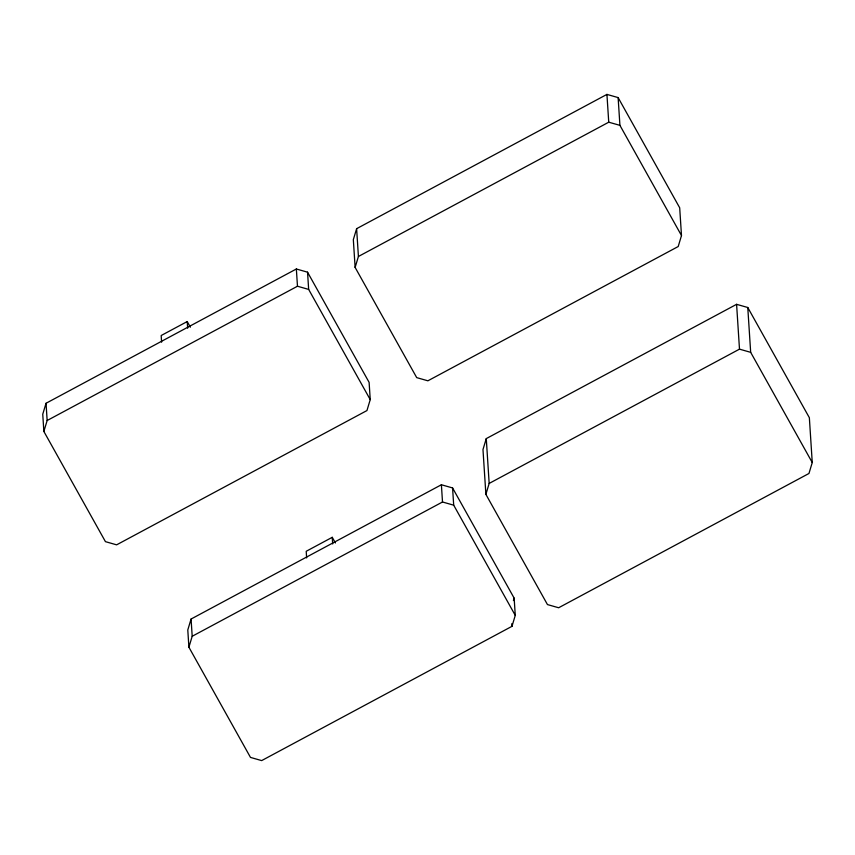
<?xml version="1.0" encoding="UTF-8"?>
<svg xmlns="http://www.w3.org/2000/svg" width="855" height="855" viewBox="0 0 855 855"><rect width="100%" height="100%" fill="white"/><g stroke="black" fill="none" stroke-linecap="round" stroke-linejoin="round"><path stroke-width="1.28" d="M681.488 235.542L678.207 246.529L427.885 380.806L416.706 377.621L355.124 267.423L353.329 239.624L356.621 228.68L606.932 94.403L618.122 97.588L679.693 207.786L681.488 235.542L619.918 125.343L618.122 97.588M46.042 403.271L42.75 414.215L43.861 431.454L105.443 541.653L116.622 544.838L366.945 410.56L370.236 399.616L369.114 382.377L307.543 272.179L296.354 268.994L46.042 403.271L47.153 420.51L43.861 431.454M191.071 619.031L187.79 629.975L188.902 647.214L250.483 757.412L261.662 760.597L511.985 626.32L515.266 615.376L514.154 598.137L452.573 487.938L441.394 484.753L191.071 619.031L192.193 636.27L188.902 647.214M355.124 267.423L358.416 256.479L356.621 228.68M486.271 438.604L482.979 449.548L485.886 494.372L547.457 604.571L558.646 607.755L808.958 473.478L812.25 462.534L809.354 417.7L747.772 307.501L736.593 304.327L486.271 438.604L489.167 483.428L485.886 494.372M513.428 600.563L514.154 598.137M190.376 327.209L187.224 321.555L161.178 335.523L161.606 342.182M47.153 420.51L297.476 286.233L308.655 289.418L370.236 399.616M358.416 256.479L608.739 122.201L619.918 125.343M335.416 542.968L332.253 537.314L306.208 551.283L306.646 557.952M192.193 636.27L442.505 501.992L453.695 505.177L515.266 615.376M489.167 483.428L739.49 349.15L750.669 352.335L812.25 462.534M747.772 307.501L750.669 352.335M736.593 304.327L739.49 349.15M606.932 94.403L608.739 122.201M511.814 623.669L511.985 626.32M452.573 487.938L453.695 505.177M441.394 484.753L442.505 501.992M332.253 537.314L332.691 543.972M307.543 272.179L308.655 289.418M296.354 268.994L297.476 286.233M187.224 321.555L187.651 328.213"/></g></svg>
